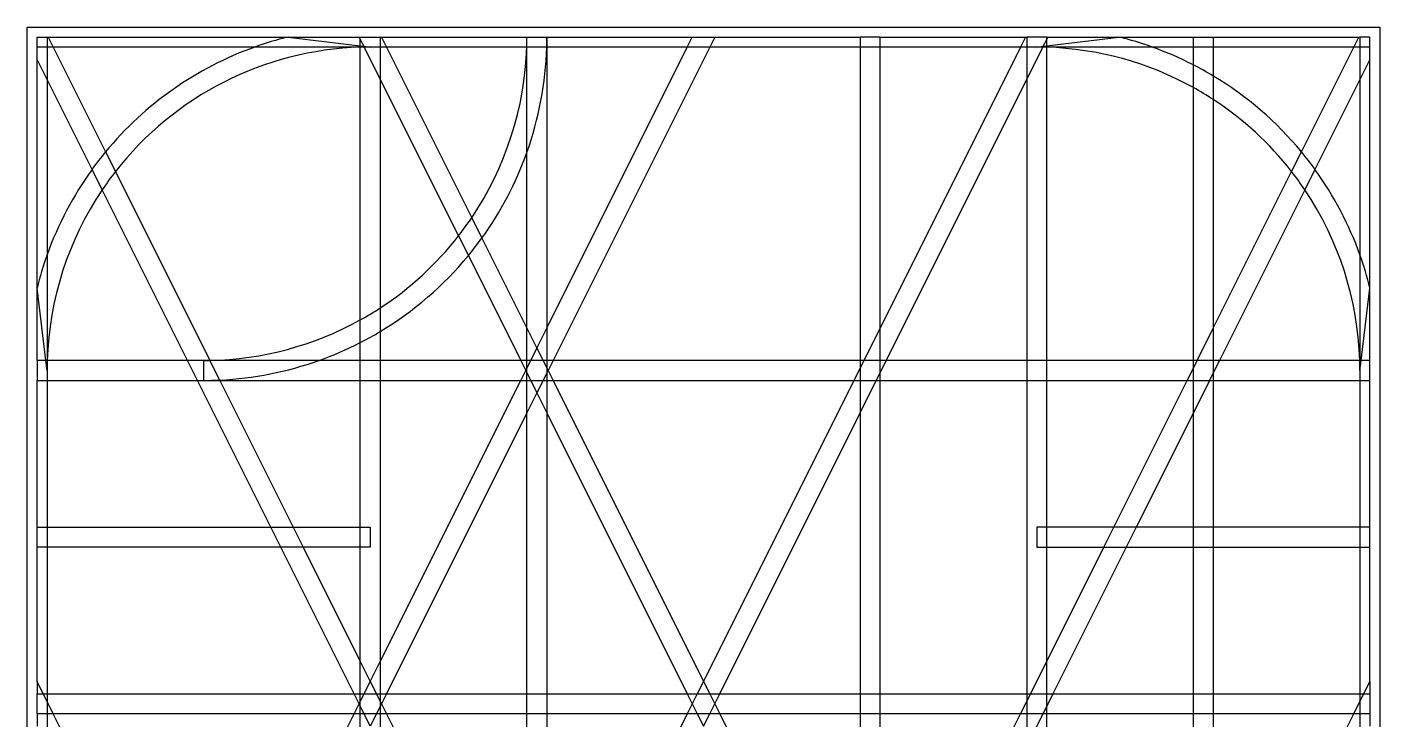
# Model space of a CAD drawing. Extents: x -34 to 34, y -50 to 50.
# Drawn here: x -33.8 to 33.8, y 15.9 to 50.5 of the extents above; entities that cross this region are included whole.
import ezdxf

# ---------------------------------------------------------------- set-up
doc = ezdxf.new("R2010")
doc.units = 0
doc.layers.add('Shape2DView', color=7, linetype='CONTINUOUS')

msp = doc.modelspace()

# ---------------------------------------------------------------- linework, layer by layer
at = {"layer": 'Shape2DView'}
for p, q in [((-33.8333, 50.5), (33.8333, 50.5)), ((-33.8333, -50.5), (-33.8333, 50.5)), ((33.8333, 50.5), (33.8333, -50.5)), ((-33.3333, 50), (-32.8333, 50)), ((-33.3333, 49.5), (-33.3333, 50)), ((-32.8333, 49.5), (-33.3333, 49.5)), ((-33.3333, 48.882), (-33.3333, 49.5)), ((-32.8333, 50), (-32.8333, 49.5)), ((-32.8333, 50), (-32.7743, 50)), ((-32.8333, 49.5), (-32.8333, 47.882)), ((-32.5243, 49.5), (-32.8333, 49.5)), ((-32.7743, 50), (-32.5243, 49.5)), ((-32.7743, 50), (-20.7796, 50)), ((-32.5243, 49.5), (-29.9053, 44.2619)), ((-22.4402, 49.5), (-32.5243, 49.5)), ((-17.1667, 49.5), (-22.4402, 49.5)), ((-20.7796, 50), (-17.2257, 50)), ((-20.7796, 50), (-17.1667, 49.5608)), ((-17.2257, 50), (-17.1667, 50)), ((-17.2257, 50), (-17.1667, 49.882)), ((-17.1667, 50), (-16.1667, 50)), ((-17.1667, 49.882), (-17.1667, 50)), ((-17.1667, 49.5608), (-17.1667, 49.882)), ((-17.1667, 49.882), (-16.9957, 49.54)), ((-17.1667, 49.5), (-17.1667, 49.5608)), ((-17.1667, 49.5608), (-16.9957, 49.54)), ((-17.1667, 49.4923), (-17.1667, 49.5)), ((-16.9757, 49.5), (-17.1667, 49.5)), ((-17.1667, 35.8579), (-17.1667, 49.4923)), ((-16.9957, 49.54), (-16.6667, 49.5)), ((-16.9957, 49.54), (-16.9757, 49.5)), ((-16.6667, 49.5), (-16.9757, 49.5)), ((-16.9757, 49.5), (-16.9742, 49.4971)), ((-16.9742, 49.4971), (-16.1667, 47.882)), ((-16.1667, 49.5), (-16.6667, 49.5)), ((-16.1667, 50), (-16.1076, 50)), ((-16.1667, 50), (-16.1667, 49.5)), ((-15.8576, 49.5), (-16.1667, 49.5)), ((-16.1667, 49.5), (-16.1667, 47.882)), ((-16.1076, 50), (-8.83333, 50)), ((-16.1076, 50), (-15.8576, 49.5)), ((-8.84107, 49.5), (-15.8576, 49.5)), ((-15.8576, 49.5), (-11.5916, 40.968)), ((-8.83333, 49.5), (-8.84107, 49.5)), ((-8.83333, 50), (-7.83333, 50)), ((-8.83333, 49.5), (-8.83333, 50)), ((-7.84062, 49.5), (-8.83333, 49.5)), ((-8.83333, 44.2265), (-8.83333, 49.5)), ((-7.83333, 49.5), (-7.84062, 49.5)), ((-7.83333, 50), (-0.559017, 50)), ((-7.83333, 50), (-7.83333, 49.5)), ((-0.809017, 49.5), (-7.83333, 49.5)), ((-7.83333, 35.4514), (-0.809017, 49.5)), ((-7.83333, 49.5), (-7.83333, 35.4514)), ((0.309017, 49.5), (-7.52432, 33.8333)), ((-0.809017, 49.5), (-0.559017, 50)), ((0.309017, 49.5), (-0.809017, 49.5)), ((-0.559017, 50), (0.559017, 50)), ((0.559017, 50), (0.309017, 49.5)), ((7.83333, 49.5), (0.309017, 49.5)), ((0.559017, 50), (7.83333, 50)), ((8.83333, 50), (7.83333, 50)), ((7.83333, 50), (7.83333, 49.5)), ((8.83333, 49.5), (7.83333, 49.5)), ((7.83333, 49.5), (7.83333, 33.8333)), ((8.83333, 50), (16.1076, 50)), ((8.83333, 49.5), (8.83333, 50)), ((15.8576, 49.5), (8.83333, 49.5)), ((8.83333, 35.4514), (8.83333, 49.5)), ((15.8576, 49.5), (8.83333, 35.4514)), ((16.1076, 50), (15.8576, 49.5)), ((16.1667, 49.5), (15.8576, 49.5)), ((16.1076, 50), (16.1667, 50)), ((17.1667, 50), (16.1667, 50)), ((16.1667, 50), (16.1667, 49.5)), ((16.6667, 49.5), (16.1667, 49.5)), ((16.1667, 49.5), (16.1667, 47.882)), ((16.1667, 47.882), (16.9742, 49.4971)), ((16.6667, 49.5), (16.9957, 49.54)), ((16.9757, 49.5), (16.6667, 49.5)), ((16.9742, 49.4971), (16.9757, 49.5)), ((16.9757, 49.5), (16.9957, 49.54)), ((17.1667, 49.5), (16.9757, 49.5)), ((16.9957, 49.54), (17.1667, 49.882)), ((16.9957, 49.54), (17.1667, 49.5608)), ((17.1667, 50), (17.2257, 50)), ((17.1667, 49.882), (17.1667, 50)), ((17.1667, 49.882), (17.2257, 50)), ((17.1667, 49.5608), (20.7796, 50)), ((17.1667, 49.5608), (17.1667, 49.882)), ((17.1667, 49.5), (17.1667, 49.5608)), ((22.4401, 49.5), (17.1667, 49.5)), ((17.1667, 49.4923), (17.1667, 49.5)), ((17.1667, 33.8333), (17.1667, 49.4923)), ((17.2257, 50), (20.7796, 50)), ((20.7796, 50), (24.5, 50)), ((24.5, 49.5), (22.4401, 49.5)), ((24.5, 50), (25.5, 50)), ((24.5, 49.5), (24.5, 50)), ((25.5, 49.5), (24.5, 49.5)), ((24.5, 48.6086), (24.5, 49.5)), ((25.5, 50), (32.7743, 50)), ((25.5, 50), (25.5, 49.5)), ((32.5243, 49.5), (25.5, 49.5)), ((25.5, 49.5), (25.5, 48.0529)), ((29.9053, 44.2619), (32.5243, 49.5)), ((32.5243, 49.5), (32.7743, 50)), ((32.8333, 49.5), (32.5243, 49.5)), ((32.7743, 50), (32.8333, 50)), ((33.3333, 50), (32.8333, 50)), ((32.8333, 50), (32.8333, 49.5)), ((33.3333, 49.5), (32.8333, 49.5)), ((32.8333, 49.5), (32.8333, 47.882)), ((33.3333, 49.5), (33.3333, 50)), ((33.3333, 48.882), (33.3333, 49.5)), ((-32.8333, 47.882), (-33.3333, 48.882)), ((-33.3333, 37.4463), (-33.3333, 48.882)), ((33.3333, 48.882), (32.8333, 47.882)), ((33.3333, 37.4463), (33.3333, 48.882)), ((24.5, 47.4755), (24.5, 48.6086)), ((25.5, 48.0529), (25.5, 46.8734)), ((-32.8333, 47.882), (-32.8333, 39.1068)), ((-30.584, 43.3833), (-32.8333, 47.882)), ((-16.1667, 47.882), (-12.2535, 40.0557)), ((-16.1667, 47.882), (-16.1667, 36.4599)), ((9.14235, 33.8333), (16.1667, 47.882)), ((16.1667, 47.882), (16.1667, 33.8333)), ((24.5, 33.8333), (24.5, 47.4755)), ((32.8333, 47.882), (30.584, 43.3833)), ((32.8333, 47.882), (32.8333, 39.1068)), ((25.5, 46.8734), (25.5, 35.4514)), ((-29.9053, 44.2619), (-29.4131, 43.2776)), ((-8.83333, 35.4514), (-8.83333, 44.2265)), ((29.4131, 43.2776), (29.9053, 44.2619)), ((-30.075, 42.3653), (-30.584, 43.3833)), ((30.584, 43.3833), (30.075, 42.3653)), ((-29.4131, 43.2776), (-24.6924, 33.8363)), ((25.5, 35.4514), (29.4131, 43.2776)), ((-25.809, 33.8333), (-30.075, 42.3653)), ((30.075, 42.3653), (25.809, 33.8333)), ((-11.5916, 40.968), (-11.0827, 39.95)), ((-12.2535, 40.0557), (-11.7614, 39.0714)), ((-11.0827, 39.95), (-8.83333, 35.4514)), ((-32.8333, 39.1068), (-32.8333, 33.8333)), ((-11.7614, 39.0714), (-9.14235, 33.8333)), ((32.8333, 39.1068), (32.8333, 33.8333)), ((-33.3333, 33.8333), (-33.3333, 37.4463)), ((-32.8941, 33.8333), (-33.3333, 37.4463)), ((32.8941, 33.8333), (33.3333, 37.4463)), ((33.3333, 33.8333), (33.3333, 37.4463)), ((-16.1667, 36.4599), (-16.1667, 35.2804)), ((-17.1667, 34.7247), (-17.1667, 35.8579)), ((-16.1667, 35.2804), (-16.1667, 33.8333)), ((-8.83333, 35.4514), (-8.33333, 34.4514)), ((-8.83333, 33.8333), (-8.83333, 35.4514)), ((-8.33333, 34.4514), (-7.83333, 35.4514)), ((-7.83333, 35.4514), (-7.83333, 33.8333)), ((8.83333, 35.4514), (8.02432, 33.8333)), ((8.83333, 33.8333), (8.83333, 35.4514)), ((24.691, 33.8333), (25.5, 35.4514)), ((25.5, 35.4514), (25.5, 33.8333)), ((-17.1667, 33.8333), (-17.1667, 34.7247)), ((-33.3333, 33.8333), (-33.3333, 32.8333)), ((-32.8941, 33.8333), (-33.3333, 33.8333)), ((-32.8333, 33.3333), (-32.8941, 33.8333)), ((-32.8333, 33.8333), (-32.8941, 33.8333)), ((-32.8333, 33.8333), (-32.8333, 33.3333)), ((-32.8256, 33.8333), (-32.8333, 33.8333)), ((-25.809, 33.8333), (-32.8256, 33.8333)), ((-25.309, 32.8333), (-25.809, 33.8333)), ((-25, 33.8333), (-25.809, 33.8333)), ((-25, 33.8333), (-25, 32.8333)), ((-24.691, 33.8333), (-25, 33.8333)), ((-24.6924, 33.8363), (-24.691, 33.8333)), ((-24.691, 33.8333), (-24.2003, 32.852)), ((-19.2265, 33.8333), (-24.691, 33.8333)), ((-17.1667, 33.8333), (-19.2265, 33.8333)), ((-16.1667, 33.8333), (-17.1667, 33.8333)), ((-17.1667, 32.8333), (-17.1667, 33.8333)), ((-16.1667, 33.8333), (-16.1667, 32.8333)), ((-9.14235, 33.8333), (-16.1667, 33.8333)), ((-8.83333, 33.8333), (-9.14235, 33.8333)), ((-9.14235, 33.8333), (-8.89235, 33.3333)), ((-8.64235, 33.8333), (-8.83333, 33.8333)), ((-8.83333, 33.4514), (-8.83333, 33.8333)), ((-8.83333, 33.4514), (-8.64235, 33.8333)), ((-8.64235, 33.8333), (-8.33333, 34.4514)), ((-8.02432, 33.8333), (-8.64235, 33.8333)), ((-8.33333, 34.4514), (-8.02432, 33.8333)), ((-7.83333, 33.8333), (-8.02432, 33.8333)), ((-8.02432, 33.8333), (-7.83333, 33.4514)), ((-7.52432, 33.8333), (-7.83333, 33.8333)), ((-7.83333, 33.8333), (-7.83333, 33.4514)), ((-7.52432, 33.8333), (-7.77432, 33.3333)), ((7.83333, 33.8333), (-7.52432, 33.8333)), ((8.02432, 33.8333), (7.83333, 33.8333)), ((8.02432, 33.8333), (7.83333, 33.4514)), ((7.83333, 33.8333), (7.83333, 33.4514)), ((8.83333, 33.8333), (8.02432, 33.8333)), ((9.14235, 33.8333), (8.83333, 33.8333)), ((8.83333, 33.2153), (8.83333, 33.8333)), ((8.83333, 33.2153), (9.14235, 33.8333)), ((16.1667, 33.8333), (9.14235, 33.8333)), ((17.1667, 33.8333), (16.1667, 33.8333)), ((16.1667, 33.8333), (16.1667, 32.8333)), ((17.1667, 32.8333), (17.1667, 33.8333)), ((24.5, 33.8333), (17.1667, 33.8333)), ((24.691, 33.8333), (24.5, 33.8333)), ((24.5, 33.4514), (24.691, 33.8333)), ((24.5, 33.4514), (24.5, 33.8333)), ((25.5, 33.8333), (24.691, 33.8333)), ((25.809, 33.8333), (25.5, 33.2153)), ((25.809, 33.8333), (25.5, 33.8333)), ((25.5, 33.8333), (25.5, 33.2153)), ((32.8256, 33.8333), (25.809, 33.8333)), ((32.8333, 33.8333), (32.8256, 33.8333)), ((32.8333, 33.3333), (32.8941, 33.8333)), ((32.8941, 33.8333), (32.8333, 33.8333)), ((32.8333, 33.8333), (32.8333, 33.3333)), ((33.3333, 33.8333), (32.8941, 33.8333)), ((33.3333, 32.8333), (33.3333, 33.8333)), ((-32.8333, 33.3333), (-32.8333, 32.8333)), ((-9.14235, 32.8333), (-8.89235, 33.3333)), ((-8.89235, 33.3333), (-8.83333, 33.4514)), ((-8.89235, 33.3333), (-8.83333, 33.2153)), ((-8.83333, 33.2153), (-8.83333, 33.4514)), ((-8.83333, 33.2153), (-8.64235, 32.8333)), ((-8.83333, 32.8333), (-8.83333, 33.2153)), ((-7.83333, 33.2153), (-8.02432, 32.8333)), ((-7.83333, 33.4514), (-7.77432, 33.3333)), ((-7.83333, 33.4514), (-7.83333, 33.2153)), ((-7.77432, 33.3333), (-7.83333, 33.2153)), ((-7.83333, 33.2153), (-7.83333, 32.8333)), ((-7.77432, 33.3333), (-7.52432, 32.8333)), ((7.83333, 33.4514), (7.52432, 32.8333)), ((7.83333, 33.4514), (7.83333, 32.8333)), ((8.64235, 32.8333), (8.83333, 33.2153)), ((8.83333, 32.8333), (8.83333, 33.2153)), ((24.191, 32.8333), (24.5, 33.4514)), ((24.5, 32.8333), (24.5, 33.4514)), ((25.5, 33.2153), (25.309, 32.8333)), ((25.5, 33.2153), (25.5, 32.8333)), ((32.8333, 33.3333), (32.8333, 32.8333)), ((-33.3333, 25.5), (-33.3333, 32.8333)), ((-33.3333, 32.8333), (-32.8333, 32.8333)), ((-32.8333, 32.8333), (-32.8333, 25.5)), ((-32.8333, 32.8333), (-25.309, 32.8333)), ((-25.309, 32.8333), (-25, 32.8333)), ((-21.6424, 25.5), (-25.309, 32.8333)), ((-25, 32.8333), (-24.191, 32.8333)), ((-24.2003, 32.852), (-24.191, 32.8333)), ((-24.191, 32.8333), (-20.5243, 25.5)), ((-24.191, 32.8333), (-17.1667, 32.8333)), ((-17.1667, 32.8333), (-16.1667, 32.8333)), ((-17.1667, 25.5), (-17.1667, 32.8333)), ((-16.1667, 32.8333), (-16.1667, 18.7847)), ((-16.1667, 32.8333), (-9.14235, 32.8333)), ((-16.1667, 18.7847), (-9.14235, 32.8333)), ((-9.14235, 32.8333), (-8.83333, 32.8333)), ((-8.83333, 32.8333), (-8.64235, 32.8333)), ((-8.83333, 31.2153), (-8.83333, 32.8333)), ((-8.64235, 32.8333), (-8.02432, 32.8333)), ((-8.64235, 32.8333), (-8.33333, 32.2153)), ((-8.02432, 32.8333), (-8.33333, 32.2153)), ((-8.02432, 32.8333), (-7.83333, 32.8333)), ((-7.83333, 32.8333), (-7.52432, 32.8333)), ((-7.83333, 32.8333), (-7.83333, 31.2153)), ((-7.52432, 32.8333), (7.52432, 32.8333)), ((-7.52432, 32.8333), (0, 17.7847)), ((7.52432, 32.8333), (0, 17.7847)), ((7.52432, 32.8333), (7.83333, 32.8333)), ((7.83333, 32.8333), (8.64235, 32.8333)), ((7.83333, 31.2153), (8.64235, 32.8333)), ((7.83333, 32.8333), (7.83333, 31.2153)), ((8.64235, 32.8333), (8.83333, 32.8333)), ((8.83333, 32.8333), (16.1667, 32.8333)), ((8.83333, 17.1667), (8.83333, 32.8333)), ((16.1667, 32.8333), (17.1667, 32.8333)), ((16.1667, 32.8333), (16.1667, 17.1667)), ((17.1667, 32.8333), (24.191, 32.8333)), ((17.1667, 25.5), (17.1667, 32.8333)), ((20.5243, 25.5), (24.191, 32.8333)), ((24.191, 32.8333), (24.5, 32.8333)), ((25.309, 32.8333), (24.5, 31.2153)), ((24.5, 32.8333), (25.309, 32.8333)), ((24.5, 31.2153), (24.5, 32.8333)), ((25.309, 32.8333), (25.5, 32.8333)), ((25.5, 32.8333), (32.8333, 32.8333)), ((25.5, 32.8333), (25.5, 25.5)), ((32.8333, 32.8333), (33.3333, 32.8333)), ((32.8333, 32.8333), (32.8333, 25.5)), ((33.3333, 25.5), (33.3333, 32.8333)), ((-8.33333, 32.2153), (-8.83333, 31.2153)), ((-8.33333, 32.2153), (-7.83333, 31.2153)), ((-8.83333, 31.2153), (-15.8576, 17.1667)), ((-8.83333, 17.1667), (-8.83333, 31.2153)), ((-7.83333, 31.2153), (-0.809017, 17.1667)), ((-7.83333, 31.2153), (-7.83333, 17.1667)), ((0.809017, 17.1667), (7.83333, 31.2153)), ((7.83333, 31.2153), (7.83333, 17.1667)), ((24.5, 31.2153), (21.6424, 25.5)), ((24.5, 25.5), (24.5, 31.2153)), ((-33.3333, 24.5), (-33.3333, 25.5)), ((-33.3333, 25.5), (-32.8333, 25.5)), ((-32.8333, 25.5), (-32.8333, 24.5)), ((-32.8333, 25.5), (-21.6424, 25.5)), ((-21.1424, 24.5), (-21.6424, 25.5)), ((-21.6424, 25.5), (-20.5243, 25.5)), ((-20.5243, 25.5), (-20.0243, 24.5)), ((-20.5243, 25.5), (-17.1667, 25.5)), ((-17.1667, 24.5), (-17.1667, 25.5)), ((-17.1667, 25.5), (-16.6667, 25.5)), ((-16.6667, 25.5), (-16.6667, 24.5)), ((17.1667, 25.5), (16.6667, 25.5)), ((16.6667, 25.5), (16.6667, 24.5)), ((17.1667, 24.5), (17.1667, 25.5)), ((20.5243, 25.5), (17.1667, 25.5)), ((20.0243, 24.5), (20.5243, 25.5)), ((21.6424, 25.5), (20.5243, 25.5)), ((21.6424, 25.5), (21.1424, 24.5)), ((24.5, 25.5), (21.6424, 25.5)), ((25.5, 25.5), (24.5, 25.5)), ((24.5, 24.5), (24.5, 25.5)), ((32.8333, 25.5), (25.5, 25.5)), ((25.5, 25.5), (25.5, 24.5)), ((33.3333, 25.5), (32.8333, 25.5)), ((32.8333, 25.5), (32.8333, 24.5)), ((33.3333, 24.5), (33.3333, 25.5)), ((-33.3333, 17.7847), (-33.3333, 24.5)), ((-32.8333, 24.5), (-33.3333, 24.5)), ((-32.8333, 24.5), (-32.8333, 17.1667)), ((-21.1424, 24.5), (-32.8333, 24.5)), ((-20.0243, 24.5), (-21.1424, 24.5)), ((-17.4757, 17.1667), (-21.1424, 24.5)), ((-20.0243, 24.5), (-17.1667, 18.7847)), ((-17.1667, 24.5), (-20.0243, 24.5)), ((-16.6667, 24.5), (-17.1667, 24.5)), ((-17.1667, 18.7847), (-17.1667, 24.5)), ((16.6667, 24.5), (17.1667, 24.5)), ((17.1667, 18.7847), (17.1667, 24.5)), ((17.1667, 24.5), (20.0243, 24.5)), ((17.1667, 18.7847), (20.0243, 24.5)), ((21.1424, 24.5), (17.4757, 17.1667)), ((20.0243, 24.5), (21.1424, 24.5)), ((21.1424, 24.5), (24.5, 24.5)), ((24.5, 24.5), (25.5, 24.5)), ((24.5, 17.1667), (24.5, 24.5)), ((25.5, 24.5), (32.8333, 24.5)), ((25.5, 24.5), (25.5, 17.1667)), ((32.8333, 24.5), (33.3333, 24.5)), ((32.8333, 24.5), (32.8333, 17.1667)), ((33.3333, 17.7847), (33.3333, 24.5)), ((-17.1667, 17.1667), (-17.1667, 18.7847)), ((-17.1667, 18.7847), (-16.6667, 17.7847)), ((-16.6667, 17.7847), (-16.1667, 18.7847)), ((-16.1667, 18.7847), (-16.1667, 17.1667)), ((16.3576, 17.1667), (17.1667, 18.7847)), ((17.1667, 17.1667), (17.1667, 18.7847)), ((-33.3333, 17.7847), (-33.3333, 17.1667)), ((-33.0243, 17.1667), (-33.3333, 17.7847)), ((-16.9757, 17.1667), (-16.6667, 17.7847)), ((-16.6667, 17.7847), (-16.3576, 17.1667)), ((0, 17.7847), (-0.309017, 17.1667)), ((0, 17.7847), (0.309017, 17.1667)), ((33.0243, 17.1667), (33.3333, 17.7847)), ((33.3333, 17.7847), (33.3333, 17.1667)), ((-33.3333, 16.1667), (-33.3333, 17.1667)), ((-33.3333, 17.1667), (-33.0243, 17.1667)), ((-32.8333, 16.7847), (-33.0243, 17.1667)), ((-33.0243, 17.1667), (-32.8333, 17.1667)), ((-32.8333, 17.1667), (-32.8333, 16.7847)), ((-32.8333, 17.1667), (-17.4757, 17.1667)), ((-17.2257, 16.6667), (-17.4757, 17.1667)), ((-17.4757, 17.1667), (-17.1667, 17.1667)), ((-17.1667, 16.7847), (-17.1667, 17.1667)), ((-17.1667, 16.7847), (-16.9757, 17.1667)), ((-17.1667, 17.1667), (-16.9757, 17.1667)), ((-16.9757, 17.1667), (-16.3576, 17.1667)), ((-16.3576, 17.1667), (-16.1667, 16.7847)), ((-16.3576, 17.1667), (-16.1667, 17.1667)), ((-16.1667, 17.1667), (-16.1667, 16.7847)), ((-16.1667, 17.1667), (-15.8576, 17.1667)), ((-15.8576, 17.1667), (-16.1076, 16.6667)), ((-15.8576, 17.1667), (-8.83333, 17.1667)), ((-8.83333, 17.1667), (-7.83333, 17.1667)), ((-8.83333, 16.1667), (-8.83333, 17.1667)), ((-7.83333, 17.1667), (-0.809017, 17.1667)), ((-7.83333, 17.1667), (-7.83333, 16.1667)), ((-0.809017, 17.1667), (-0.309017, 17.1667)), ((-0.809017, 17.1667), (-0.559017, 16.6667)), ((-0.309017, 17.1667), (-0.559017, 16.6667)), ((-0.309017, 17.1667), (0.309017, 17.1667)), ((0.309017, 17.1667), (0.809017, 17.1667)), ((0.309017, 17.1667), (0.559017, 16.6667)), ((0.559017, 16.6667), (0.809017, 17.1667)), ((0.809017, 17.1667), (7.83333, 17.1667)), ((7.83333, 17.1667), (8.83333, 17.1667)), ((7.83333, 17.1667), (7.83333, 16.1667)), ((8.83333, 16.1667), (8.83333, 17.1667)), ((8.83333, 17.1667), (16.1667, 17.1667)), ((16.1667, 17.1667), (16.3576, 17.1667)), ((16.1667, 16.7847), (16.3576, 17.1667)), ((16.1667, 17.1667), (16.1667, 16.7847)), ((16.3576, 17.1667), (17.1667, 17.1667)), ((17.4757, 17.1667), (17.1667, 16.5486)), ((17.1667, 17.1667), (17.4757, 17.1667)), ((17.1667, 16.5486), (17.1667, 17.1667)), ((17.4757, 17.1667), (24.5, 17.1667)), ((24.5, 17.1667), (25.5, 17.1667)), ((24.5, 16.1667), (24.5, 17.1667)), ((25.5, 17.1667), (25.5, 16.1667)), ((25.5, 17.1667), (32.8333, 17.1667)), ((32.8333, 17.1667), (33.0243, 17.1667)), ((32.8333, 16.7847), (33.0243, 17.1667)), ((32.8333, 17.1667), (32.8333, 16.7847)), ((33.0243, 17.1667), (33.3333, 17.1667)), ((33.3333, 17.1667), (33.3333, 16.1667)), ((-32.8333, 16.7847), (-32.8333, 16.1667)), ((-32.5243, 16.1667), (-32.8333, 16.7847)), ((-17.4757, 16.1667), (-17.2257, 16.6667)), ((-17.2257, 16.6667), (-17.1667, 16.7847)), ((-17.1667, 16.5486), (-17.2257, 16.6667)), ((-17.1667, 16.5486), (-17.1667, 16.7847)), ((-17.1667, 16.1667), (-17.1667, 16.5486)), ((-16.9757, 16.1667), (-17.1667, 16.5486)), ((-16.1667, 16.5486), (-16.3576, 16.1667)), ((-16.1667, 16.7847), (-16.1667, 16.5486)), ((-16.1667, 16.7847), (-16.1076, 16.6667)), ((-16.1076, 16.6667), (-16.1667, 16.5486)), ((-16.1667, 16.5486), (-16.1667, 16.1667)), ((-16.1076, 16.6667), (-15.8576, 16.1667)), ((-0.559017, 16.6667), (-0.809017, 16.1667)), ((-0.559017, 16.6667), (-0.309017, 16.1667)), ((0.309017, 16.1667), (0.559017, 16.6667)), ((0.559017, 16.6667), (0.809017, 16.1667)), ((15.8576, 16.1667), (16.1667, 16.7847)), ((16.1667, 16.7847), (16.1667, 16.1667)), ((17.1667, 16.5486), (16.9757, 16.1667)), ((17.1667, 16.1667), (17.1667, 16.5486)), ((32.5243, 16.1667), (32.8333, 16.7847)), ((32.8333, 16.7847), (32.8333, 16.1667)), ((-33.3333, 16.1667), (-33.3333, 15.5486)), ((-32.8333, 16.1667), (-33.3333, 16.1667)), ((-32.8333, 16.1667), (-32.8333, 14.5486)), ((-32.5243, 16.1667), (-32.8333, 16.1667)), ((-27.0931, 5.30425), (-32.5243, 16.1667)), ((-17.4757, 16.1667), (-32.5243, 16.1667)), ((-21.4878, 8.14244), (-17.4757, 16.1667)), ((-17.1667, 16.1667), (-17.4757, 16.1667)), ((-17.1667, 14.5486), (-17.1667, 16.1667)), ((-16.9757, 16.1667), (-17.1667, 16.1667)), ((-16.6667, 15.5486), (-16.9757, 16.1667)), ((-16.3576, 16.1667), (-16.9757, 16.1667)), ((-16.3576, 16.1667), (-16.6667, 15.5486)), ((-16.1667, 16.1667), (-16.3576, 16.1667)), ((-16.1667, 16.1667), (-16.1667, 14.5486)), ((-15.8576, 16.1667), (-16.1667, 16.1667)), ((-15.8576, 16.1667), (-12.191, 8.83333)), ((-8.83333, 16.1667), (-15.8576, 16.1667)), ((-7.83333, 16.1667), (-8.83333, 16.1667)), ((-8.83333, 8.83333), (-8.83333, 16.1667)), ((-0.809017, 16.1667), (-7.83333, 16.1667)), ((-7.83333, 16.1667), (-7.83333, 8.83333)), ((-0.809017, 16.1667), (-4.47568, 8.83333)), ((-0.309017, 16.1667), (-0.809017, 16.1667)), ((0.309017, 16.1667), (-0.309017, 16.1667)), ((-0.309017, 16.1667), (0, 15.5486)), ((0, 15.5486), (0.309017, 16.1667)), ((0.809017, 16.1667), (0.309017, 16.1667)), ((7.83333, 16.1667), (0.809017, 16.1667)), ((0.809017, 16.1667), (4.47568, 8.83333)), ((8.83333, 16.1667), (7.83333, 16.1667)), ((7.83333, 16.1667), (7.83333, 8.83333)), ((15.8576, 16.1667), (8.83333, 16.1667)), ((8.83333, 8.83333), (8.83333, 16.1667)), ((12.191, 8.83333), (15.8576, 16.1667)), ((16.1667, 16.1667), (15.8576, 16.1667)), ((16.9757, 16.1667), (16.1667, 16.1667)), ((16.9757, 16.1667), (16.1667, 14.5486)), ((16.1667, 16.1667), (16.1667, 14.5486)), ((17.1667, 16.1667), (16.9757, 16.1667)), ((24.5, 16.1667), (17.1667, 16.1667)), ((17.1667, 8.82605), (17.1667, 16.1667)), ((25.5, 16.1667), (24.5, 16.1667)), ((24.5, 6.94192), (24.5, 16.1667)), ((32.5243, 16.1667), (25.5, 16.1667)), ((25.5, 16.1667), (25.5, 6.38627)), ((27.0931, 5.30425), (32.5243, 16.1667)), ((32.8333, 16.1667), (32.5243, 16.1667)), ((33.3333, 16.1667), (32.8333, 16.1667)), ((32.8333, 16.1667), (32.8333, 14.5486)), ((33.3333, 16.1667), (33.3333, 15.5486))]:
    msp.add_line(p, q, dxfattribs=at)
for centre, major_axis, start_param, end_param in [((-16.6666, 33.3333), (-4.83211, -16.4726), -2.51325, -1.97556), ((-16.6666, 33.3333), (-4.55063, -15.513), -2.82532, -1.94798), ((-16.6666, 33.3333), (-4.83211, -16.4726), -2.61431, -2.51325), ((-16.6666, 33.3333), (-4.55063, -15.513), -2.83723, -2.82532), ((-16.6666, 33.3333), (-4.55063, -15.513), -2.85625, -2.83723), ((-25, 50), (4.55062, 15.513), 4.40493, 4.96679), ((-25, 50), (4.55062, 15.513), 4.96679, 4.99773), ((-25, 50), (4.8321, 16.4726), 4.65472, 4.9686), ((-25, 50), (4.8321, 16.4726), 4.9686, 4.99773), ((16.6666, 33.3333), (-4.55063, -15.513), -2.87528, -2.85626), ((16.6666, 33.3333), (-4.55063, -15.513), -2.88719, -2.87528), ((16.6666, 33.3333), (-4.55063, -15.513), -3.36209, -2.88719), ((16.6666, 33.3333), (-4.83211, -16.4726), -3.19926, -3.0982), ((16.6666, 33.3333), (-4.83211, -16.4726), -3.3301, -3.19926), ((16.6666, 33.3333), (-4.83211, -16.4726), -3.39675, -3.3301), ((16.6666, 33.3333), (-4.83211, -16.4726), -3.73695, -3.39675), ((16.6666, 33.3333), (-4.55063, -15.513), -3.43431, -3.36209), ((16.6666, 33.3333), (-4.55063, -15.513), -3.76452, -3.43431), ((-16.6666, 33.3333), (-4.83211, -16.4726), -1.97556, -1.91088), ((-25, 50), (4.8321, 16.4726), 4.37231, 4.65472), ((16.6666, 33.3333), (-4.83211, -16.4726), -3.80163, -3.73695), ((-16.6666, 33.3333), (-4.83211, -16.4726), -1.91088, -1.62847), ((16.6666, 33.3333), (-4.83211, -16.4726), -4.08404, -3.80163), ((-16.6666, 33.3333), (-4.55063, -15.513), -1.94798, -1.87825), ((16.6666, 33.3333), (-4.55063, -15.513), -3.83426, -3.76452), ((-16.6666, 33.3333), (-4.55063, -15.513), -1.87825, -1.31639), ((16.6666, 33.3333), (-4.55063, -15.513), -4.39612, -3.83426), ((-25, 50), (4.55062, 15.513), 4.3352, 4.40493), ((-25, 50), (4.55062, 15.513), 4.00498, 4.3352), ((-25, 50), (4.8321, 16.4726), 4.30762, 4.37231), ((-16.6666, 33.3333), (-4.83211, -16.4726), -1.62847, -1.5274), ((-25, 50), (4.8321, 16.4726), 3.96743, 4.30762), ((16.6666, 33.3333), (-4.83211, -16.4726), -4.18511, -4.08404), ((-25, 50), (4.55062, 15.513), 3.93276, 4.00498), ((-25, 50), (4.55062, 15.513), 3.44596, 3.93276), ((-25, 50), (4.8321, 16.4726), 3.90078, 3.96743), ((-25, 50), (4.8321, 16.4726), 3.76994, 3.90078), ((-25, 50), (4.55062, 15.513), 3.42693, 3.44596), ((-25, 50), (4.8321, 16.4726), 3.47353, 3.76994), ((-16.6666, 33.3333), (-4.55063, -15.513), -1.31639, -1.28546), ((16.6666, 33.3333), (-4.55063, -15.513), -4.42705, -4.39612), ((-25, 50), (4.8321, 16.4726), 3.42693, 3.47353)]:
    msp.add_ellipse(centre, major_axis=major_axis, ratio=1, start_param=start_param, end_param=end_param, dxfattribs=at)

doc.saveas('drawing.dxf')
